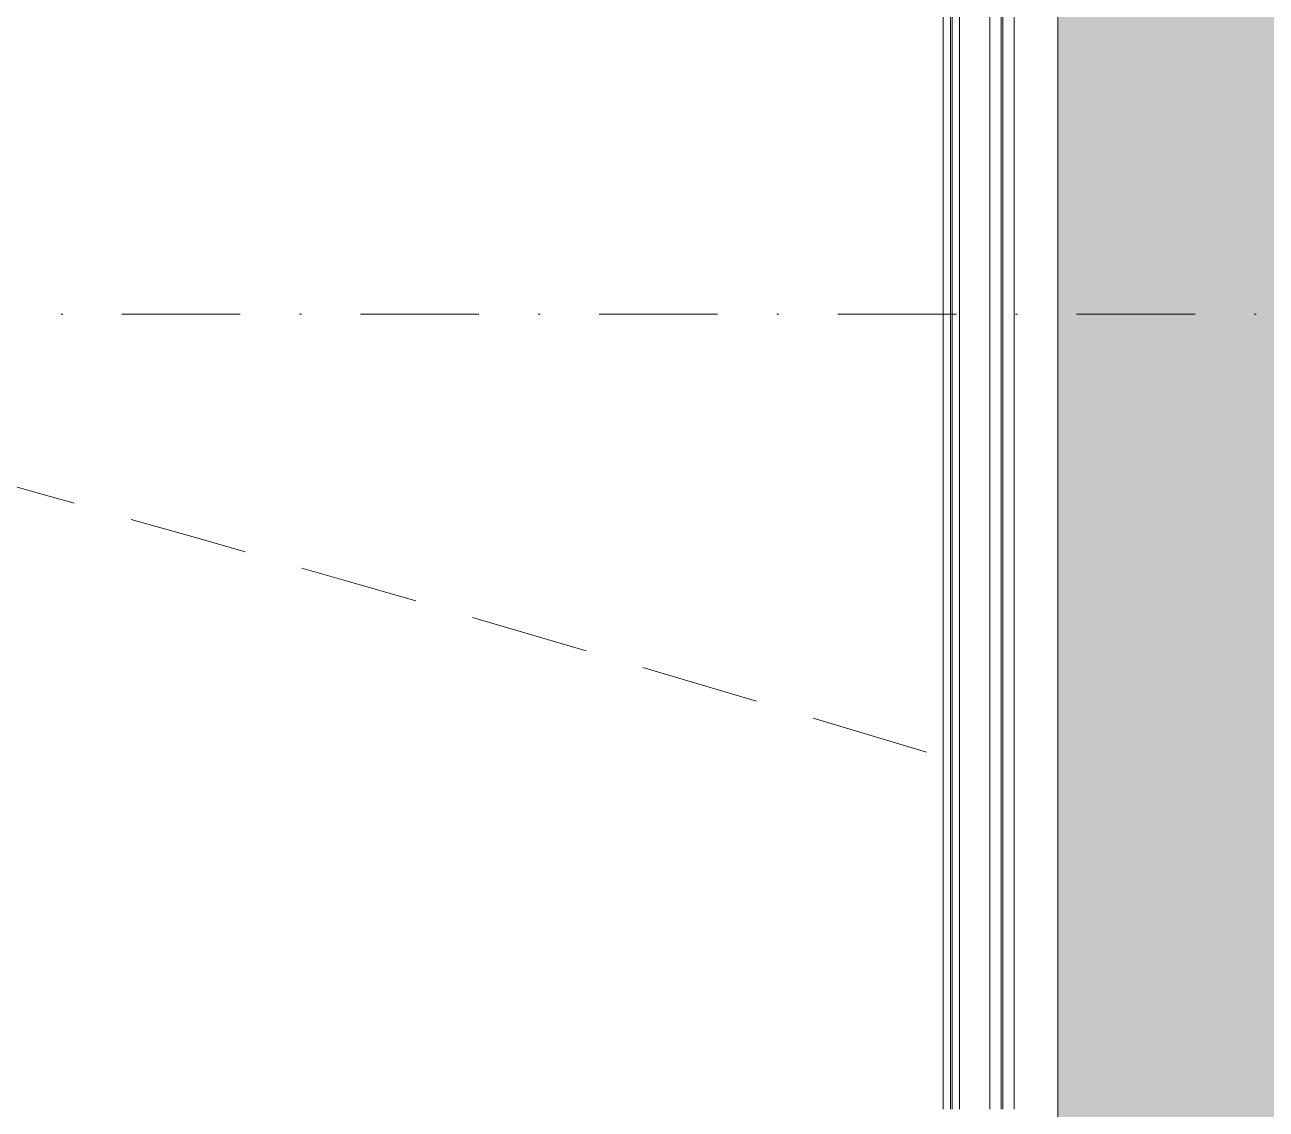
# Model space of a CAD drawing. Extents: x -1701 to 23780, y -363 to 7742.
# Drawn here: x 4733 to 4798.5, y 1943 to 2000.3 of the extents above; entities that cross this region are included whole.
import ezdxf

# ---------------------------------------------------------------- set-up
doc = ezdxf.new("R2010")
doc.units = 0
doc.header["$LTSCALE"] = 25
doc.header["$MEASUREMENT"] = 0
for name, pattern in [('Audi$0$DASHDOT2', [0.5, 0.25, -0.125, 0, -0.125]), ('Audi$0$DOT2', [0.125, 0, -0.125]), ('Audi$0$HIDDEN', [0.375, 0.25, -0.125])]:
    doc.linetypes.add(name, pattern=pattern)
doc.layers.get('0').update_dxf_attribs({"color": 9, "lineweight": 9})
for name, color, linetype, lineweight in [('Audi$0$06C', 8, 'Continuous', 9), ('Audi$0$06D', 8, 'Continuous', 9), ('Audi$0$09', 8, 'Continuous', 9), ('Audi$0$10', 8, 'Continuous', 9), ('Audi$0$15', 8, 'Continuous', 9), ('Audi$0$20', 8, 'Audi$0$DOT2', 9), ('Audi$0$24', 8, 'Audi$0$DASHDOT2', 9)]:
    doc.layers.add(name, color=color, linetype=linetype, lineweight=lineweight)

# ---------------------------------------------------------------- blocks, each defined once
blk = doc.blocks.new('*U4798')
at = {"layer": 'Audi$0$15'}
for p, q in [((-1.469, -18.947), (-72.955, -18.947)), ((-1.469, -19.347), (-72.955, -19.347)), ((-1.469, -19.423), (-72.955, -19.423)), ((-1.469, -19.823), (-72.955, -19.823)), ((-1.469, -21.423), (-72.955, -21.423)), ((-1.469, -22.023), (-72.955, -22.023)), ((-1.469, -22.099), (-72.955, -22.099)), ((-1.469, -22.699), (-72.955, -22.699))]:
    blk.add_line(p, q, dxfattribs=at)
blk = doc.blocks.new('Audi$0$P-AKS_AUDI')
at = {"layer": 'Audi$0$24'}
blk.add_lwpolyline([(-3840, -800), (360, -800)], dxfattribs=at)
blk = doc.blocks.new('Audi$0$p-zemin kat')
at = {"layer": 'Audi$0$09'}
h = blk.add_hatch(dxfattribs=at)
h.set_pattern_fill('SQUARE', color=252, scale=20, style=0)
h.paths.add_polyline_path([(4025.505, 285), (4822.5, 285), (4822.5, 2034.319), (4787.5, 2034.319), (4787.5, 320), (4025.505, 320)])
at = {"layer": 'Audi$0$06D'}
blk.add_lwpolyline([(4025.505, 320), (4787.5, 320), (4787.5, 2034.619)], dxfattribs=at)
blk.add_lwpolyline([(4025.505, 285), (4822.5, 285), (4822.5, 2034.319), (4787.5, 2034.319), (4787.5, 320), (4025.505, 320), (4025.505, 285)], close=True, dxfattribs=at)
at = {"layer": 'Audi$0$10', "rotation": 90}
blk.add_blockref('*U4798', (4762.5, 2016), dxfattribs=at)
at = {"layer": 'Audi$0$24'}
blk.add_blockref('Audi$0$P-AKS_AUDI', (4722.5, 2785), dxfattribs=at)
blk = doc.blocks.new('Audi')
at = {"layer": 'Audi$0$06C', "linetype": 'Continuous', "lineweight": 0}
blk.add_arc((4088.573, -323.374), 2330, 72.722696, 85.458443, dxfattribs=at)
at = {"layer": 'Audi$0$20', "linetype": 'Audi$0$HIDDEN'}
blk.add_lwpolyline([(4277.638, 2056.856, -0.053744), (4780.575, 1961.878, -0.051764)], format="xyb", dxfattribs=at)
at = {"layer": 'Audi$0$10'}
blk.add_blockref('Audi$0$p-zemin kat', (0, 0), dxfattribs=at)

msp = doc.modelspace()

# ---------------------------------------------------------------- block references
at = {"color": 6}
msp.add_blockref('Audi', (0, 0), dxfattribs=at)

doc.saveas('drawing.dxf')
